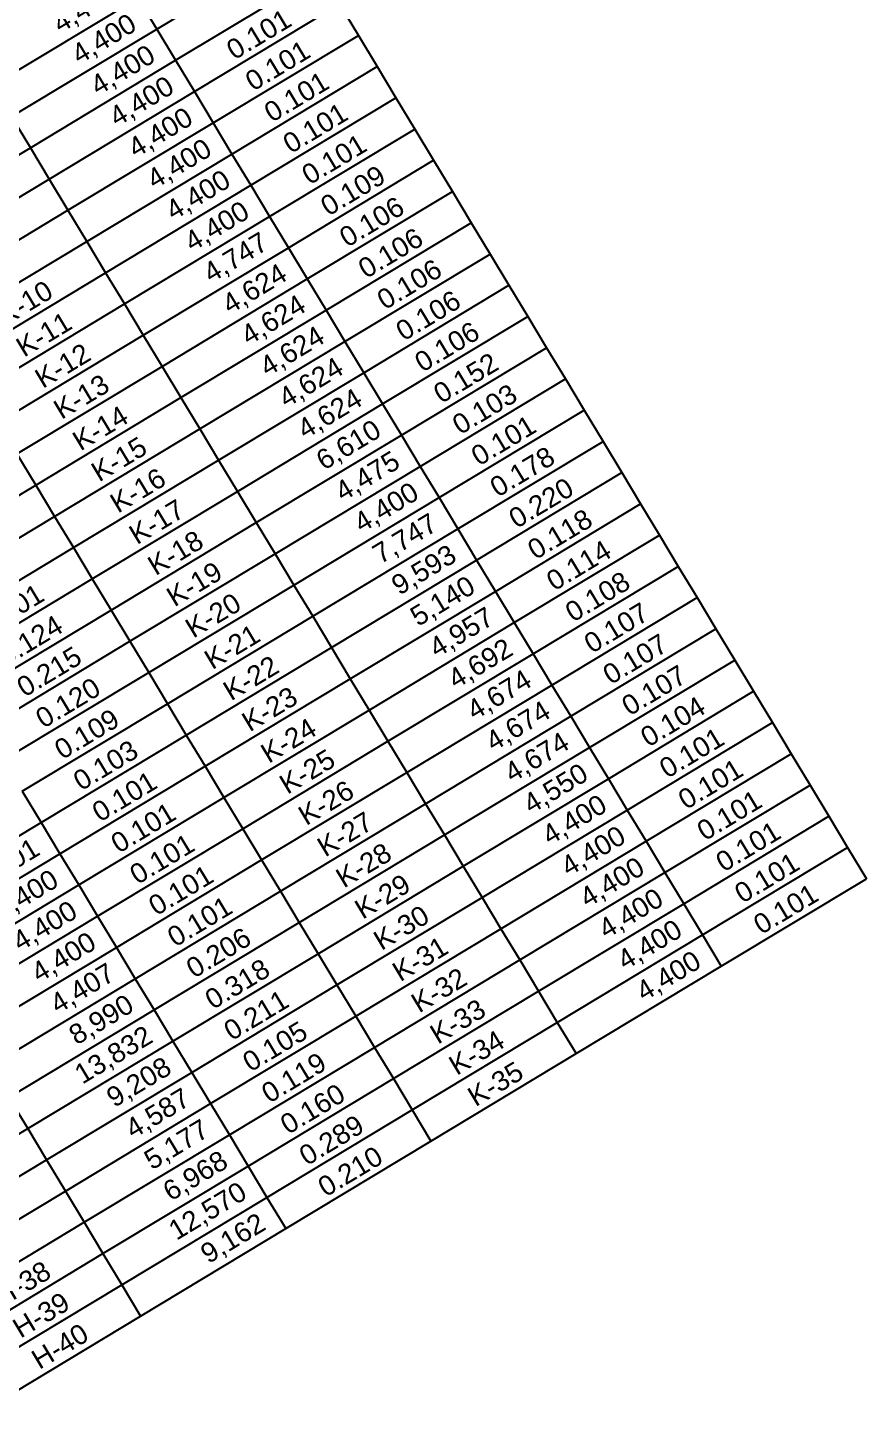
# Model space of a CAD drawing. Header units: feet. Extents: x 23 to 2149517, y -26 to 355304.
# Drawn here: x 2132078.2 to 2132371.5, y 339433.7 to 339914.8 of the extents above; entities that cross this region are included whole.
import ezdxf

# ---------------------------------------------------------------- set-up
doc = ezdxf.new("R2010")
doc.units = ezdxf.units.FT
doc.header["$MEASUREMENT"] = 0
doc.layers.add('A-EC-CURLEX-MATTING', color=6, linetype='Continuous')
doc.layers.add('xhpc023-pt$0$xHPC007pt_PHASE1-AMENDED PLT$0$V-PROP-TABL', color=6, linetype='Continuous')
doc.styles.add('xhpc023-pt$0$xHPC007pt_PHASE1-AMENDED PLT$0$Standard', font='txt')

# ---------------------------------------------------------------- blocks, each defined once
blk = doc.blocks.new('xhpc023-pt')
at = {"layer": 'xhpc023-pt$0$xHPC007pt_PHASE1-AMENDED PLT$0$V-PROP-TABL', "color": 7}
for points in [[(2132123.41, 339914.25), (2132174.16, 339944.83)], [(2132129.99, 339903.33), (2132180.74, 339933.91)], [(2132066.08, 339894.6), (2132116.83, 339925.17)], [(2132116.83, 339925.17), (2132123.41, 339914.25)], [(2132136.57, 339892.41), (2132187.32, 339922.98)], [(2132187.32, 339922.98), (2132193.9, 339912.06)], [(2132072.66, 339883.68), (2132123.41, 339914.25)], [(2132123.41, 339914.25), (2132129.99, 339903.33)], [(2132143.15, 339881.49), (2132193.9, 339912.06)], [(2132193.9, 339912.06), (2132200.48, 339901.14)], [(2132079.23, 339872.76), (2132129.99, 339903.33)], [(2132129.99, 339903.33), (2132136.57, 339892.41)], [(2132149.72, 339870.57), (2132200.48, 339901.14)], [(2132200.48, 339901.14), (2132207.06, 339890.22)], [(2132085.81, 339861.83), (2132136.57, 339892.41)], [(2132136.57, 339892.41), (2132143.15, 339881.49)], [(2132156.3, 339859.65), (2132207.06, 339890.22)], [(2132207.06, 339890.22), (2132213.63, 339879.3)], [(2132072.66, 339883.68), (2132079.23, 339872.76)], [(2132092.39, 339850.91), (2132143.15, 339881.49)], [(2132143.15, 339881.49), (2132149.72, 339870.57)], [(2132162.88, 339848.72), (2132213.63, 339879.3)], [(2132213.63, 339879.3), (2132220.21, 339868.38)], [(2132028.48, 339842.18), (2132079.23, 339872.76)], [(2132079.23, 339872.76), (2132085.81, 339861.83)], [(2132098.97, 339839.99), (2132149.72, 339870.57)], [(2132149.72, 339870.57), (2132156.3, 339859.65)], [(2132169.46, 339837.8), (2132220.21, 339868.38)], [(2132220.21, 339868.38), (2132226.79, 339857.46)], [(2132035.06, 339831.26), (2132085.81, 339861.83)], [(2132085.81, 339861.83), (2132092.39, 339850.91)], [(2132105.55, 339829.07), (2132156.3, 339859.65)], [(2132156.3, 339859.65), (2132162.88, 339848.72)], [(2132176.04, 339826.88), (2132226.79, 339857.46)], [(2132226.79, 339857.46), (2132233.37, 339846.54)], [(2132041.64, 339820.34), (2132092.39, 339850.91)], [(2132092.39, 339850.91), (2132098.97, 339839.99)], [(2132112.13, 339818.15), (2132162.88, 339848.72)], [(2132162.88, 339848.72), (2132169.46, 339837.8)], [(2132182.62, 339815.96), (2132233.37, 339846.54)], [(2132233.37, 339846.54), (2132239.95, 339835.61)], [(2132048.22, 339809.42), (2132098.97, 339839.99)], [(2132098.97, 339839.99), (2132105.55, 339829.07)], [(2132118.71, 339807.23), (2132169.46, 339837.8)], [(2132169.46, 339837.8), (2132176.04, 339826.88)], [(2132189.2, 339805.04), (2132239.95, 339835.61)], [(2132239.95, 339835.61), (2132246.53, 339824.69)], [(2132054.8, 339798.5), (2132105.55, 339829.07)], [(2132105.55, 339829.07), (2132112.13, 339818.15)], [(2132125.29, 339796.31), (2132176.04, 339826.88)], [(2132176.04, 339826.88), (2132182.62, 339815.96)], [(2132195.78, 339794.12), (2132246.53, 339824.69)], [(2132246.53, 339824.69), (2132253.11, 339813.77)], [(2132061.38, 339787.57), (2132112.13, 339818.15)], [(2132112.13, 339818.15), (2132118.71, 339807.23)], [(2132131.87, 339785.39), (2132182.62, 339815.96)], [(2132182.62, 339815.96), (2132189.2, 339805.04)], [(2132202.36, 339783.2), (2132253.11, 339813.77)], [(2132253.11, 339813.77), (2132259.69, 339802.85)], [(2132067.96, 339776.65), (2132118.71, 339807.23)], [(2132118.71, 339807.23), (2132125.29, 339796.31)], [(2132138.45, 339774.46), (2132189.2, 339805.04)], [(2132189.2, 339805.04), (2132195.78, 339794.12)], [(2132208.94, 339772.28), (2132259.69, 339802.85)], [(2132259.69, 339802.85), (2132266.27, 339791.93)], [(2132074.54, 339765.73), (2132125.29, 339796.31)], [(2132125.29, 339796.31), (2132131.87, 339785.39)], [(2132145.03, 339763.54), (2132195.78, 339794.12)], [(2132195.78, 339794.12), (2132202.36, 339783.2)], [(2132215.52, 339761.35), (2132266.27, 339791.93)], [(2132266.27, 339791.93), (2132272.85, 339781.01)], [(2132081.12, 339754.81), (2132131.87, 339785.39)], [(2132131.87, 339785.39), (2132138.45, 339774.46)], [(2132151.61, 339752.62), (2132202.36, 339783.2)], [(2132202.36, 339783.2), (2132208.94, 339772.28)], [(2132222.1, 339750.43), (2132272.85, 339781.01)], [(2132272.85, 339781.01), (2132279.43, 339770.09)], [(2132087.7, 339743.89), (2132138.45, 339774.46)], [(2132138.45, 339774.46), (2132145.03, 339763.54)], [(2132158.19, 339741.7), (2132208.94, 339772.28)], [(2132208.94, 339772.28), (2132215.52, 339761.35)], [(2132074.54, 339765.73), (2132081.12, 339754.81)], [(2132074.54, 339765.73), (2132081.12, 339754.81)], [(2132228.68, 339739.51), (2132279.43, 339770.09)], [(2132279.43, 339770.09), (2132286.01, 339759.17)], [(2132094.28, 339732.97), (2132145.03, 339763.54)], [(2132145.03, 339763.54), (2132151.61, 339752.62)], [(2132164.77, 339730.78), (2132215.52, 339761.35)], [(2132215.52, 339761.35), (2132222.1, 339750.43)], [(2132235.26, 339728.59), (2132286.01, 339759.17)], [(2132286.01, 339759.17), (2132292.59, 339748.24)], [(2132030.37, 339724.24), (2132081.12, 339754.81)], [(2132081.12, 339754.81), (2132087.7, 339743.89)], [(2132081.12, 339754.81), (2132087.7, 339743.89)], [(2132100.86, 339722.05), (2132151.61, 339752.62)], [(2132151.61, 339752.62), (2132158.19, 339741.7)], [(2132171.35, 339719.86), (2132222.1, 339750.43)], [(2132222.1, 339750.43), (2132228.68, 339739.51)], [(2132241.84, 339717.67), (2132292.59, 339748.24)], [(2132292.59, 339748.24), (2132299.17, 339737.32)], [(2132036.95, 339713.31), (2132087.7, 339743.89)], [(2132087.7, 339743.89), (2132094.28, 339732.97)], [(2132087.7, 339743.89), (2132094.28, 339732.97)], [(2132107.44, 339711.13), (2132158.19, 339741.7)], [(2132158.19, 339741.7), (2132164.77, 339730.78)], [(2132177.93, 339708.94), (2132228.68, 339739.51)], [(2132228.68, 339739.51), (2132235.26, 339728.59)], [(2132248.42, 339706.75), (2132299.17, 339737.32)], [(2132299.17, 339737.32), (2132305.75, 339726.4)], [(2132043.53, 339702.39), (2132094.28, 339732.97)], [(2132094.28, 339732.97), (2132100.86, 339722.05)], [(2132094.28, 339732.97), (2132100.86, 339722.05)], [(2132114.02, 339700.2), (2132164.77, 339730.78)], [(2132164.77, 339730.78), (2132171.35, 339719.86)], [(2132184.51, 339698.02), (2132235.26, 339728.59)], [(2132235.26, 339728.59), (2132241.84, 339717.67)], [(2132255, 339695.83), (2132305.75, 339726.4)], [(2132305.75, 339726.4), (2132312.33, 339715.48)], [(2132050.11, 339691.47), (2132100.86, 339722.05)], [(2132100.86, 339722.05), (2132107.44, 339711.13)], [(2132100.86, 339722.05), (2132107.44, 339711.13)], [(2132120.6, 339689.28), (2132171.35, 339719.86)], [(2132171.35, 339719.86), (2132177.93, 339708.94)], [(2132191.09, 339687.09), (2132241.84, 339717.67)], [(2132241.84, 339717.67), (2132248.42, 339706.75)], [(2132261.58, 339684.91), (2132312.33, 339715.48)], [(2132312.33, 339715.48), (2132318.91, 339704.56)], [(2132056.68, 339680.55), (2132107.44, 339711.13)], [(2132107.44, 339711.13), (2132114.02, 339700.2)], [(2132107.44, 339711.13), (2132114.02, 339700.2)], [(2132127.17, 339678.36), (2132177.93, 339708.94)], [(2132177.93, 339708.94), (2132184.51, 339698.02)], [(2132197.66, 339676.17), (2132248.42, 339706.75)], [(2132248.42, 339706.75), (2132255, 339695.83)], [(2132268.15, 339673.98), (2132318.91, 339704.56)], [(2132318.91, 339704.56), (2132325.49, 339693.64)], [(2132063.26, 339669.63), (2132114.02, 339700.2)], [(2132114.02, 339700.2), (2132120.6, 339689.28)], [(2132114.02, 339700.2), (2132120.6, 339689.28)], [(2132133.75, 339667.44), (2132184.51, 339698.02)], [(2132184.51, 339698.02), (2132191.09, 339687.09)], [(2132204.24, 339665.25), (2132255, 339695.83)], [(2132255, 339695.83), (2132261.58, 339684.91)], [(2132274.73, 339663.06), (2132325.49, 339693.64)], [(2132325.49, 339693.64), (2132332.07, 339682.72)], [(2132069.84, 339658.71), (2132120.6, 339689.28)], [(2132120.6, 339689.28), (2132127.17, 339678.36)], [(2132120.6, 339689.28), (2132127.17, 339678.36)], [(2132140.33, 339656.52), (2132191.09, 339687.09)], [(2132191.09, 339687.09), (2132197.66, 339676.17)], [(2132210.82, 339654.33), (2132261.58, 339684.91)], [(2132261.58, 339684.91), (2132268.15, 339673.98)], [(2132281.31, 339652.14), (2132332.07, 339682.72)], [(2132332.07, 339682.72), (2132338.64, 339671.8)], [(2132076.42, 339647.79), (2132127.17, 339678.36)], [(2132127.17, 339678.36), (2132133.75, 339667.44)], [(2132127.17, 339678.36), (2132133.75, 339667.44)], [(2132146.91, 339645.6), (2132197.66, 339676.17)], [(2132197.66, 339676.17), (2132204.24, 339665.25)], [(2132217.4, 339643.41), (2132268.15, 339673.98)], [(2132268.15, 339673.98), (2132274.73, 339663.06)], [(2132287.89, 339641.22), (2132338.64, 339671.8)], [(2132338.64, 339671.8), (2132345.22, 339660.87)], [(2132083, 339636.87), (2132133.75, 339667.44)], [(2132133.75, 339667.44), (2132140.33, 339656.52)], [(2132133.75, 339667.44), (2132140.33, 339656.52)], [(2132153.49, 339634.68), (2132204.24, 339665.25)], [(2132204.24, 339665.25), (2132210.82, 339654.33)], [(2132223.98, 339632.49), (2132274.73, 339663.06)], [(2132274.73, 339663.06), (2132281.31, 339652.14)], [(2132294.47, 339630.3), (2132345.22, 339660.87)], [(2132345.22, 339660.87), (2132351.8, 339649.95)], [(2132089.58, 339625.94), (2132140.33, 339656.52)], [(2132140.33, 339656.52), (2132146.91, 339645.6)], [(2132140.33, 339656.52), (2132146.91, 339645.6)], [(2132160.07, 339623.76), (2132210.82, 339654.33)], [(2132210.82, 339654.33), (2132217.4, 339643.41)], [(2132230.56, 339621.57), (2132281.31, 339652.14)], [(2132281.31, 339652.14), (2132287.89, 339641.22)], [(2132076.42, 339647.79), (2132083, 339636.87)], [(2132096.16, 339615.02), (2132146.91, 339645.6)], [(2132146.91, 339645.6), (2132153.49, 339634.68)], [(2132146.91, 339645.6), (2132153.49, 339634.68)], [(2132301.05, 339619.38), (2132351.8, 339649.95)], [(2132351.8, 339649.95), (2132358.38, 339639.03)], [(2132166.65, 339612.83), (2132217.4, 339643.41)], [(2132217.4, 339643.41), (2132223.98, 339632.49)], [(2132237.14, 339610.65), (2132287.89, 339641.22)], [(2132287.89, 339641.22), (2132294.47, 339630.3)], [(2132032.25, 339606.29), (2132083, 339636.87)], [(2132083, 339636.87), (2132089.58, 339625.94)], [(2132307.63, 339608.46), (2132358.38, 339639.03)], [(2132358.38, 339639.03), (2132364.96, 339628.11)], [(2132102.74, 339604.1), (2132153.49, 339634.68)], [(2132153.49, 339634.68), (2132160.07, 339623.76)], [(2132153.49, 339634.68), (2132160.07, 339623.76)], [(2132173.23, 339601.91), (2132223.98, 339632.49)], [(2132223.98, 339632.49), (2132230.56, 339621.57)], [(2132038.83, 339595.37), (2132089.58, 339625.94)], [(2132089.58, 339625.94), (2132096.16, 339615.02)], [(2132243.72, 339599.72), (2132294.47, 339630.3)], [(2132294.47, 339630.3), (2132301.05, 339619.38)], [(2132314.21, 339597.54), (2132364.96, 339628.11)], [(2132364.96, 339628.11), (2132371.54, 339617.19)], [(2132109.32, 339593.18), (2132160.07, 339623.76)], [(2132160.07, 339623.76), (2132166.65, 339612.83)], [(2132160.07, 339623.76), (2132166.65, 339612.83)], [(2132179.81, 339590.99), (2132230.56, 339621.57)], [(2132230.56, 339621.57), (2132237.14, 339610.65)], [(2132250.3, 339588.8), (2132301.05, 339619.38)], [(2132301.05, 339619.38), (2132307.63, 339608.46)], [(2132320.79, 339586.61), (2132371.54, 339617.19)], [(2132045.41, 339584.45), (2132096.16, 339615.02)], [(2132096.16, 339615.02), (2132102.74, 339604.1)], [(2132115.9, 339582.26), (2132166.65, 339612.83)], [(2132166.65, 339612.83), (2132173.23, 339601.91)], [(2132166.65, 339612.83), (2132173.23, 339601.91)], [(2132186.39, 339580.07), (2132237.14, 339610.65)], [(2132237.14, 339610.65), (2132243.72, 339599.72)], [(2132256.88, 339577.88), (2132307.63, 339608.46)], [(2132307.63, 339608.46), (2132314.21, 339597.54)], [(2132051.99, 339573.53), (2132102.74, 339604.1)], [(2132102.74, 339604.1), (2132109.32, 339593.18)], [(2132122.48, 339571.34), (2132173.23, 339601.91)], [(2132173.23, 339601.91), (2132179.81, 339590.99)], [(2132173.23, 339601.91), (2132179.81, 339590.99)], [(2132192.97, 339569.15), (2132243.72, 339599.72)], [(2132243.72, 339599.72), (2132250.3, 339588.8)], [(2132263.46, 339566.96), (2132314.21, 339597.54)], [(2132314.21, 339597.54), (2132320.79, 339586.61)], [(2132058.57, 339562.61), (2132109.32, 339593.18)], [(2132109.32, 339593.18), (2132115.9, 339582.26)], [(2132129.06, 339560.42), (2132179.81, 339590.99)], [(2132179.81, 339590.99), (2132186.39, 339580.07)], [(2132179.81, 339590.99), (2132186.39, 339580.07)], [(2132199.55, 339558.23), (2132250.3, 339588.8)], [(2132250.3, 339588.8), (2132256.88, 339577.88)], [(2132270.04, 339556.04), (2132320.79, 339586.61)], [(2132065.15, 339551.68), (2132115.9, 339582.26)], [(2132115.9, 339582.26), (2132122.48, 339571.34)], [(2132135.64, 339549.5), (2132186.39, 339580.07)], [(2132186.39, 339580.07), (2132192.97, 339569.15)], [(2132186.39, 339580.07), (2132192.97, 339569.15)], [(2132206.13, 339547.31), (2132256.88, 339577.88)], [(2132256.88, 339577.88), (2132263.46, 339566.96)], [(2132071.73, 339540.76), (2132122.48, 339571.34)], [(2132122.48, 339571.34), (2132129.06, 339560.42)], [(2132142.22, 339538.57), (2132192.97, 339569.15)], [(2132192.97, 339569.15), (2132199.55, 339558.23)], [(2132192.97, 339569.15), (2132199.55, 339558.23)], [(2132212.71, 339536.39), (2132263.46, 339566.96)], [(2132263.46, 339566.96), (2132270.04, 339556.04)], [(2132078.31, 339529.84), (2132129.06, 339560.42)], [(2132129.06, 339560.42), (2132135.64, 339549.5)], [(2132148.8, 339527.65), (2132199.55, 339558.23)], [(2132199.55, 339558.23), (2132206.13, 339547.31)], [(2132199.55, 339558.23), (2132206.13, 339547.31)], [(2132219.29, 339525.46), (2132270.04, 339556.04)], [(2132084.89, 339518.92), (2132135.64, 339549.5)], [(2132135.64, 339549.5), (2132142.22, 339538.57)], [(2132155.38, 339516.73), (2132206.13, 339547.31)], [(2132206.13, 339547.31), (2132212.71, 339536.39)], [(2132206.13, 339547.31), (2132212.71, 339536.39)], [(2132071.73, 339540.76), (2132078.31, 339529.84)], [(2132091.47, 339508), (2132142.22, 339538.57)], [(2132142.22, 339538.57), (2132148.8, 339527.65)], [(2132161.96, 339505.81), (2132212.71, 339536.39)], [(2132212.71, 339536.39), (2132219.29, 339525.46)], [(2132212.71, 339536.39), (2132219.29, 339525.46)], [(2132027.56, 339499.27), (2132078.31, 339529.84)], [(2132078.31, 339529.84), (2132084.89, 339518.92)], [(2132098.05, 339497.08), (2132148.8, 339527.65)], [(2132148.8, 339527.65), (2132155.38, 339516.73)], [(2132168.54, 339494.89), (2132219.29, 339525.46)], [(2132034.13, 339488.35), (2132084.89, 339518.92)], [(2132084.89, 339518.92), (2132091.47, 339508)], [(2132104.62, 339486.16), (2132155.38, 339516.73)], [(2132155.38, 339516.73), (2132161.96, 339505.81)], [(2132040.71, 339477.42), (2132091.47, 339508)], [(2132091.47, 339508), (2132098.05, 339497.08)], [(2132111.2, 339475.24), (2132161.96, 339505.81)], [(2132161.96, 339505.81), (2132168.54, 339494.89)], [(2132047.29, 339466.5), (2132098.05, 339497.08)], [(2132098.05, 339497.08), (2132104.62, 339486.16)], [(2132117.78, 339464.31), (2132168.54, 339494.89)], [(2132053.87, 339455.58), (2132104.62, 339486.16)], [(2132104.62, 339486.16), (2132111.2, 339475.24)], [(2132060.45, 339444.66), (2132111.2, 339475.24)], [(2132111.2, 339475.24), (2132117.78, 339464.31)], [(2132067.03, 339433.74), (2132117.78, 339464.31)]]:
    blk.add_lwpolyline(points, dxfattribs=at)
at = {"layer": 'xhpc023-pt$0$xHPC007pt_PHASE1-AMENDED PLT$0$V-PROP-TABL', "color": 7, "char_height": 6.9, "width": 55.25, "attachment_point": 8, "rotation": 31.0667, "style": 'xhpc023-pt$0$xHPC007pt_PHASE1-AMENDED PLT$0$Standard'}
for s, insert in [('\\fArial|b0|i0;         4,400 ', (2132090.42, 339911.6)), ('\\fArial|b0|i0;         4,400 ', (2132097, 339900.68)), ('\\fArial|b0|i0;0.101', (2132160.91, 339909.41)), ('\\fArial|b0|i0;         4,400 ', (2132103.58, 339889.76)), ('\\fArial|b0|i0;0.101', (2132167.49, 339898.49)), ('\\fArial|b0|i0;         4,400 ', (2132110.16, 339878.84)), ('\\fArial|b0|i0;0.101', (2132174.07, 339887.57)), ('\\fArial|b0|i0;         4,400 ', (2132116.74, 339867.91)), ('\\fArial|b0|i0;0.101', (2132180.65, 339876.65)), ('\\fArial|b0|i0;0.101', (2132187.23, 339865.73)), ('\\fArial|b0|i0;         4,400 ', (2132123.32, 339856.99)), ('\\fArial|b0|i0;         4,400 ', (2132129.9, 339846.07)), ('\\fArial|b0|i0;0.109', (2132193.81, 339854.8)), ('\\fArial|b0|i0;         4,400 ', (2132136.48, 339835.15)), ('\\fArial|b0|i0;0.106', (2132200.39, 339843.88)), ('\\fArial|b0|i0;         4,747 ', (2132143.05, 339824.23)), ('\\fArial|b0|i0;0.106', (2132206.97, 339832.96)), ('\\fArial|b0|i0;0.106', (2132213.54, 339822.04)), ('\\fArial|b0|i0;         4,624 ', (2132149.63, 339813.31)), ('\\fArial|b0|i0;K-10', (2132079.14, 339815.5)), ('\\fArial|b0|i0;         4,624 ', (2132156.21, 339802.39)), ('\\fArial|b0|i0;0.106', (2132220.12, 339811.12)), ('\\fArial|b0|i0;K-11', (2132085.72, 339804.58)), ('\\fArial|b0|i0;         4,624 ', (2132162.79, 339791.47)), ('\\fArial|b0|i0;0.106', (2132226.7, 339800.2)), ('\\fArial|b0|i0;K-12', (2132092.3, 339793.65)), ('\\fArial|b0|i0;         4,624 ', (2132169.37, 339780.54)), ('\\fArial|b0|i0;0.152', (2132233.28, 339789.28)), ('\\fArial|b0|i0;K-13', (2132098.88, 339782.73)), ('\\fArial|b0|i0;0.103', (2132239.86, 339778.36)), ('\\fArial|b0|i0;         4,624 ', (2132175.95, 339769.62)), ('\\fArial|b0|i0;K-14', (2132105.46, 339771.81)), ('\\fArial|b0|i0;         6,610 ', (2132182.53, 339758.7)), ('\\fArial|b0|i0;0.101', (2132246.44, 339767.43)), ('\\fArial|b0|i0;K-15', (2132112.04, 339760.89)), ('\\fArial|b0|i0;         4,475 ', (2132189.11, 339747.78)), ('\\fArial|b0|i0;0.178', (2132253.02, 339756.51)), ('\\fArial|b0|i0;K-16', (2132118.62, 339749.97)), ('\\fArial|b0|i0;0.220', (2132259.6, 339745.59)), ('\\fArial|b0|i0;         4,400 ', (2132195.69, 339736.86)), ('\\fArial|b0|i0;K-17', (2132125.2, 339739.05)), ('\\fArial|b0|i0;         7,747 ', (2132202.27, 339725.94)), ('\\fArial|b0|i0;0.118', (2132266.18, 339734.67)), ('\\fArial|b0|i0;K-18', (2132131.78, 339728.13)), ('\\fArial|b0|i0;         9,593 ', (2132208.85, 339715.02)), ('\\fArial|b0|i0;0.114', (2132272.76, 339723.75)), ('\\fArial|b0|i0;K-19', (2132138.36, 339717.21)), ('\\fArial|b0|i0;         5,140 ', (2132215.43, 339704.1)), ('\\fArial|b0|i0;0.108', (2132279.34, 339712.83)), ('\\fArial|b0|i0;0.101', (2132074.45, 339708.47)), ('\\fArial|b0|i0;K-20', (2132144.94, 339706.28)), ('\\fArial|b0|i0;0.107', (2132285.92, 339701.91)), ('\\fArial|b0|i0;0.124', (2132081.03, 339697.55)), ('\\fArial|b0|i0;         4,957 ', (2132222.01, 339693.17)), ('\\fArial|b0|i0;K-21', (2132151.52, 339695.36)), ('\\fArial|b0|i0;0.107', (2132292.5, 339690.99)), ('\\fArial|b0|i0;0.215', (2132087.61, 339686.63)), ('\\fArial|b0|i0;         4,692 ', (2132228.59, 339682.25)), ('\\fArial|b0|i0;K-22', (2132158.1, 339684.44)), ('\\fArial|b0|i0;         4,674 ', (2132235.17, 339671.33)), ('\\fArial|b0|i0;0.107', (2132299.08, 339680.06)), ('\\fArial|b0|i0;0.120', (2132094.19, 339675.71)), ('\\fArial|b0|i0;K-23', (2132164.68, 339673.52)), ('\\fArial|b0|i0;         4,674 ', (2132241.75, 339660.41)), ('\\fArial|b0|i0;0.104', (2132305.66, 339669.14)), ('\\fArial|b0|i0;0.109', (2132100.77, 339664.79)), ('\\fArial|b0|i0;K-24', (2132171.26, 339662.6)), ('\\fArial|b0|i0;0.101', (2132312.24, 339658.22)), ('\\fArial|b0|i0;0.103', (2132107.35, 339653.87)), ('\\fArial|b0|i0;         4,674 ', (2132248.33, 339649.49)), ('\\fArial|b0|i0;K-25', (2132177.84, 339651.68)), ('\\fArial|b0|i0;         4,550 ', (2132254.91, 339638.57)), ('\\fArial|b0|i0;0.101', (2132318.82, 339647.3)), ('\\fArial|b0|i0;0.101', (2132113.93, 339642.95)), ('\\fArial|b0|i0;K-26', (2132184.42, 339640.76)), ('\\fArial|b0|i0;         4,400 ', (2132261.48, 339627.65)), ('\\fArial|b0|i0;0.101', (2132325.4, 339636.38)), ('\\fArial|b0|i0;0.101', (2132120.51, 339632.02)), ('\\fArial|b0|i0;K-27', (2132191, 339629.84)), ('\\fArial|b0|i0;0.101', (2132331.97, 339625.46)), ('\\fArial|b0|i0;         4,401 ', (2132063.17, 339612.37)), ('\\fArial|b0|i0;0.101', (2132127.08, 339621.1)), ('\\fArial|b0|i0;         4,400 ', (2132268.06, 339616.73)), ('\\fArial|b0|i0;K-28', (2132197.57, 339618.91)), ('\\fArial|b0|i0;0.101', (2132133.66, 339610.18)), ('\\fArial|b0|i0;         4,400 ', (2132274.64, 339605.8)), ('\\fArial|b0|i0;0.101', (2132338.55, 339614.54)), ('\\fArial|b0|i0;         4,400 ', (2132069.75, 339601.45)), ('\\fArial|b0|i0;K-29', (2132204.15, 339607.99)), ('\\fArial|b0|i0;         4,400 ', (2132281.22, 339594.88)), ('\\fArial|b0|i0;0.101', (2132345.13, 339603.62)), ('\\fArial|b0|i0;         4,400 ', (2132076.33, 339590.53)), ('\\fArial|b0|i0;0.101', (2132140.24, 339599.26)), ('\\fArial|b0|i0;K-30', (2132210.73, 339597.07)), ('\\fArial|b0|i0;         4,400 ', (2132287.8, 339583.96)), ('\\fArial|b0|i0;         4,400 ', (2132082.91, 339579.61)), ('\\fArial|b0|i0;0.206', (2132146.82, 339588.34)), ('\\fArial|b0|i0;K-31', (2132217.31, 339586.15)), ('\\fArial|b0|i0;         4,407 ', (2132089.49, 339568.69)), ('\\fArial|b0|i0;0.318', (2132153.4, 339577.42)), ('\\fArial|b0|i0;         4,400 ', (2132294.38, 339573.04)), ('\\fArial|b0|i0;K-32', (2132223.89, 339575.23)), ('\\fArial|b0|i0;         8,990 ', (2132096.07, 339557.76)), ('\\fArial|b0|i0;0.211', (2132159.98, 339566.5)), ('\\fArial|b0|i0;K-33', (2132230.47, 339564.31)), ('\\fArial|b0|i0;       13,832 ', (2132102.65, 339546.84)), ('\\fArial|b0|i0;0.105', (2132166.56, 339555.58)), ('\\fArial|b0|i0;K-34', (2132237.05, 339553.39)), ('\\fArial|b0|i0;         9,208 ', (2132109.23, 339535.92)), ('\\fArial|b0|i0;0.119', (2132173.14, 339544.65)), ('\\fArial|b0|i0;K-35', (2132243.63, 339542.47)), ('\\fArial|b0|i0;         4,587 ', (2132115.81, 339525)), ('\\fArial|b0|i0;0.160', (2132179.72, 339533.73)), ('\\fArial|b0|i0;         5,177 ', (2132122.39, 339514.08)), ('\\fArial|b0|i0;0.289', (2132186.3, 339522.81)), ('\\fArial|b0|i0;         6,968 ', (2132128.97, 339503.16)), ('\\fArial|b0|i0;0.210', (2132192.88, 339511.89)), ('\\fArial|b0|i0;       12,570 ', (2132135.55, 339492.24)), ('\\fArial|b0|i0;         9,162 ', (2132142.13, 339481.32)), ('\\fArial|b0|i0;H-38', (2132078.22, 339472.58)), ('\\fArial|b0|i0;H-39', (2132084.8, 339461.66)), ('\\fArial|b0|i0;H-40', (2132091.38, 339450.74))]:
    blk.add_mtext(s, dxfattribs=dict(at, insert=insert))

msp = doc.modelspace()

# ---------------------------------------------------------------- block references
at = {"layer": 'A-EC-CURLEX-MATTING'}
msp.add_blockref('xhpc023-pt', (0, 0), dxfattribs=at)

doc.saveas('drawing.dxf')
